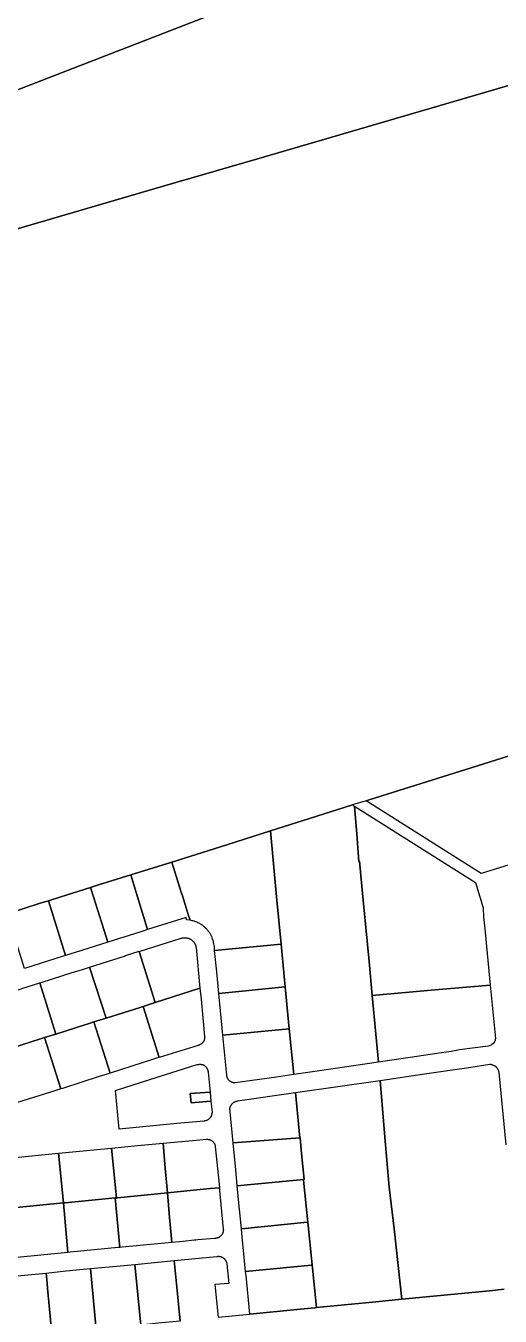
# Model space of a CAD drawing. Header units: metres. Extents: x 3 to 1005126, y 39 to 4383651.
# Drawn here: x 478114 to 478390, y 4367052 to 4367802 of the extents above; entities that cross this region are included whole.
import ezdxf

# ---------------------------------------------------------------- set-up
doc = ezdxf.new("R2010")
doc.units = ezdxf.units.M
doc.header["$MEASUREMENT"] = 0
doc.layers.add('TM_Llucmajor', color=7, linetype='Continuous')

msp = doc.modelspace()

# ---------------------------------------------------------------- linework, layer by layer
at = {"layer": 'TM_Llucmajor', "linetype": 'Continuous', "flags": 128}
for points in [[(477884.94, 4367677.64), (477872.76, 4367679.6), (477857.48, 4367681.7), (477846.58, 4367683.21), (477845.14, 4367683.43), (477846.66, 4367684.57), (477871.74, 4367703.55), (477905.2, 4367728.85), (477947.92, 4367761.17), (478051.84, 4367837.85), (478137.63, 4367899.93), (478149.19, 4367908.3), (478184.43, 4367933.8), (478185.17, 4367934.34), (478310.43, 4368025.78), (478317.72, 4368014.46), (478343.37, 4367984.24), (478377.31, 4367949.71), (478382.28, 4367944.14), (478425.69, 4367887.06), (478344.99, 4367855.81), (478289.2, 4367834.19), (478194.08, 4367797.36), (477884.94, 4367677.64)], [(478311.76, 4367351.18), (478314.19, 4367351.95), (478369.79, 4367369.38), (478415.17, 4367383.7), (478419.97, 4367367.43), (478427.27, 4367343.24), (478432.54, 4367325.63), (478427.54, 4367324.05), (478378.69, 4367308.88), (478311.76, 4367351.18)], [(478259.73, 4367295.32), (478256.17, 4367333.62), (478278.93, 4367340.79), (478303.93, 4367348.7), (478304.99, 4367348.06), (478305.39, 4367343.1), (478306.27, 4367331.99), (478307.15, 4367321.04), (478307.56, 4367315.93), (478307.94, 4367315.96), (478309.9, 4367295.32), (478313.45, 4367257.79), (478315.31, 4367238.04), (478318.98, 4367199.23), (478284.7, 4367194.22), (478269.74, 4367192.05), (478267.09, 4367218.69), (478264.68, 4367242.95), (478262.29, 4367267.87), (478259.73, 4367295.32)], [(478304.99, 4367348.06), (478375.35, 4367303.59), (478377.8, 4367295.32), (478379.7, 4367288.93), (478380.02, 4367283.56), (478380.38, 4367280.14), (478380.76, 4367276.72), (478383.92, 4367243.99), (478349.47, 4367241), (478315.31, 4367238.04), (478313.45, 4367257.79), (478309.9, 4367295.32), (478307.94, 4367315.96), (478307.56, 4367315.93), (478307.15, 4367321.04), (478306.27, 4367331.99), (478305.39, 4367343.1), (478304.99, 4367348.06)], [(478205.12, 4367295.32), (478204.09, 4367298.63), (478198.83, 4367315.38), (478230.82, 4367325.63), (478256.17, 4367333.62), (478259.73, 4367295.32), (478262.29, 4367267.87), (478223.7, 4367264.22), (478223.67, 4367264.96), (478223.61, 4367265.7), (478223.53, 4367266.44), (478223.42, 4367267.18), (478223.29, 4367267.92), (478223.13, 4367268.65), (478222.96, 4367269.38), (478222.76, 4367270.09), (478222.53, 4367270.81), (478222.29, 4367271.51), (478222.02, 4367272.2), (478221.85, 4367272.55), (478221.66, 4367272.9), (478221.47, 4367273.24), (478221.28, 4367273.59), (478221.07, 4367273.93), (478220.86, 4367274.26), (478220.64, 4367274.58), (478220.41, 4367274.91), (478220.17, 4367275.23), (478219.93, 4367275.54), (478219.69, 4367275.84), (478219.43, 4367276.15), (478219.17, 4367276.44), (478218.9, 4367276.73), (478218.62, 4367277.01), (478218.34, 4367277.29), (478218.05, 4367277.56), (478217.76, 4367277.83), (478217.46, 4367278.08), (478217.15, 4367278.33), (478216.84, 4367278.58), (478216.53, 4367278.81), (478216.2, 4367279.04), (478215.88, 4367279.26), (478215.55, 4367279.48), (478215.03, 4367279.77), (478214.49, 4367280.04), (478213.95, 4367280.29), (478213.4, 4367280.52), (478212.84, 4367280.74), (478212.28, 4367280.94), (478211.71, 4367281.13), (478211.13, 4367281.29), (478210.55, 4367281.44), (478209.97, 4367281.56), (478209.38, 4367281.67), (478208.53, 4367284.39), (478207.53, 4367287.6), (478205.12, 4367295.32)], [(478178.89, 4367295.32), (478174.97, 4367308.08), (478198.83, 4367315.38), (478204.09, 4367298.63), (478205.12, 4367295.32), (478207.53, 4367287.6), (478208.53, 4367284.39), (478209.38, 4367281.67), (478207.37, 4367282), (478207.06, 4367283.28), (478184.75, 4367276.24), (478178.89, 4367295.32)], [(478153.2, 4367295.32), (478151.45, 4367300.73), (478155.62, 4367302.04), (478174.97, 4367308.08), (478178.89, 4367295.32), (478184.75, 4367276.24), (478182.52, 4367275.56), (478180.3, 4367274.87), (478161.71, 4367268.99), (478153.2, 4367295.32)], [(478137.1, 4367261.21), (478127.09, 4367293.05), (478134.29, 4367295.32), (478151.45, 4367300.73), (478153.2, 4367295.32), (478161.71, 4367268.99), (478145.76, 4367263.95), (478137.1, 4367261.21)], [(478113.25, 4367253.69), (478103.26, 4367285.5), (478122.36, 4367291.56), (478125.73, 4367292.62), (478127.09, 4367293.05), (478137.1, 4367261.21), (478135.66, 4367260.76), (478113.25, 4367253.69)], [(478189.2, 4367233.84), (478179.88, 4367263.58), (478184.14, 4367264.92), (478204.22, 4367271.27), (478204.47, 4367271.33), (478204.71, 4367271.38), (478204.95, 4367271.43), (478205.2, 4367271.47), (478205.45, 4367271.5), (478205.7, 4367271.52), (478205.95, 4367271.54), (478206.2, 4367271.54), (478206.45, 4367271.54), (478206.69, 4367271.53), (478206.94, 4367271.51), (478207.19, 4367271.49), (478207.44, 4367271.46), (478207.69, 4367271.41), (478207.93, 4367271.36), (478208.17, 4367271.31), (478208.41, 4367271.24), (478208.65, 4367271.17), (478208.89, 4367271.09), (478209.12, 4367271), (478209.25, 4367270.95), (478209.47, 4367270.83), (478209.68, 4367270.7), (478209.89, 4367270.57), (478210.09, 4367270.43), (478210.29, 4367270.28), (478210.48, 4367270.12), (478210.67, 4367269.96), (478210.85, 4367269.8), (478211.03, 4367269.62), (478211.2, 4367269.45), (478211.37, 4367269.26), (478211.53, 4367269.08), (478211.68, 4367268.88), (478211.83, 4367268.68), (478211.97, 4367268.48), (478212.02, 4367268.4), (478212.12, 4367268.24), (478212.23, 4367268.06), (478212.32, 4367267.87), (478212.41, 4367267.69), (478212.49, 4367267.5), (478212.57, 4367267.3), (478212.64, 4367267.11), (478212.69, 4367266.91), (478212.75, 4367266.71), (478212.79, 4367266.51), (478212.83, 4367266.3), (478212.86, 4367266.1), (478212.87, 4367265.9), (478215.19, 4367242.33), (478189.2, 4367233.84)], [(478160.6, 4367224.85), (478150.9, 4367254.43), (478171.88, 4367261.05), (478171.8, 4367261.3), (478179.8, 4367263.82), (478179.88, 4367263.58), (478189.2, 4367233.84), (478182.13, 4367231.61), (478180.4, 4367231.07), (478160.6, 4367224.85)], [(478226.11, 4367239.11), (478225.01, 4367251.66), (478223.7, 4367264.22), (478262.29, 4367267.87), (478264.68, 4367242.95), (478226.11, 4367239.11)], [(478131.38, 4367215.57), (478122.06, 4367245.34), (478122.87, 4367245.59), (478135.4, 4367249.54), (478136.56, 4367249.91), (478142.8, 4367251.88), (478146.28, 4367252.97), (478150.9, 4367254.43), (478160.6, 4367224.85), (478153.51, 4367222.62), (478150.25, 4367221.59), (478148.21, 4367220.95), (478142.84, 4367219.19), (478131.38, 4367215.57)], [(478102.49, 4367206.43), (478092.99, 4367236.2), (478097.2, 4367237.52), (478099.94, 4367238.38), (478111.23, 4367241.93), (478112.28, 4367242.26), (478118.48, 4367244.21), (478122.06, 4367245.34), (478131.38, 4367215.57), (478124.81, 4367213.49), (478121.89, 4367212.57), (478102.49, 4367206.43)], [(478191.49, 4367201.99), (478182.13, 4367231.61), (478189.2, 4367233.84), (478215.19, 4367242.33), (478215.82, 4367235.87), (478217.9, 4367214.15), (478217.92, 4367213.75), (478217.91, 4367213.55), (478217.9, 4367213.36), (478217.88, 4367213.16), (478217.85, 4367212.96), (478217.82, 4367212.77), (478217.77, 4367212.58), (478217.72, 4367212.38), (478217.66, 4367212.2), (478217.59, 4367212.01), (478217.52, 4367211.83), (478217.44, 4367211.64), (478217.35, 4367211.47), (478217.15, 4367211.13), (478217.04, 4367210.96), (478216.92, 4367210.8), (478216.8, 4367210.65), (478216.67, 4367210.5), (478216.53, 4367210.35), (478216.39, 4367210.21), (478216.25, 4367210.08), (478216.1, 4367209.95), (478215.94, 4367209.83), (478215.78, 4367209.72), (478215.61, 4367209.61), (478215.27, 4367209.41), (478215.09, 4367209.32), (478214.91, 4367209.24), (478214.73, 4367209.17), (478214.35, 4367209.05), (478214.17, 4367209), (478191.49, 4367201.99)], [(478228.45, 4367214.96), (478226.11, 4367239.11), (478264.68, 4367242.95), (478267.09, 4367218.69), (478228.45, 4367214.96)], [(478318.98, 4367199.23), (478315.31, 4367238.04), (478349.47, 4367241), (478383.92, 4367243.99), (478386.92, 4367212.99), (478386.85, 4367212.43), (478386.71, 4367211.88), (478386.49, 4367211.31), (478386.2, 4367210.78), (478385.83, 4367210.27), (478385.4, 4367209.81), (478384.92, 4367209.42), (478384.39, 4367209.09), (478383.84, 4367208.83), (478383.27, 4367208.63), (478382.71, 4367208.53), (478366.05, 4367206.46), (478361.13, 4367205.42), (478352.86, 4367204.19), (478345.09, 4367203.06), (478337.33, 4367201.91), (478326.74, 4367200.37), (478318.98, 4367199.23)], [(478162.91, 4367192.86), (478153.51, 4367222.62), (478160.6, 4367224.85), (478180.4, 4367231.07), (478182.13, 4367231.61), (478191.49, 4367201.99), (478189.88, 4367201.49), (478188.08, 4367200.93), (478162.91, 4367192.86)], [(478134.23, 4367183.67), (478124.81, 4367213.49), (478131.38, 4367215.57), (478142.84, 4367219.19), (478148.21, 4367220.95), (478150.25, 4367221.59), (478153.51, 4367222.62), (478162.91, 4367192.86), (478159.78, 4367191.86), (478156.59, 4367190.84), (478135.35, 4367184.02), (478134.23, 4367183.67)], [(478269.74, 4367192.05), (478259.72, 4367190.59), (478235.61, 4367187.21), (478235.44, 4367187.21), (478235.25, 4367187.21), (478235.05, 4367187.22), (478234.86, 4367187.26), (478234.66, 4367187.29), (478234.28, 4367187.37), (478234.09, 4367187.42), (478233.91, 4367187.49), (478233.72, 4367187.55), (478233.54, 4367187.62), (478233.36, 4367187.71), (478233.19, 4367187.81), (478232.85, 4367188.01), (478232.69, 4367188.12), (478232.54, 4367188.24), (478232.24, 4367188.5), (478232.1, 4367188.62), (478231.96, 4367188.77), (478231.83, 4367188.92), (478231.71, 4367189.06), (478231.59, 4367189.22), (478231.48, 4367189.38), (478231.28, 4367189.73), (478231.19, 4367189.9), (478231.11, 4367190.08), (478231.03, 4367190.25), (478230.96, 4367190.45), (478230.9, 4367190.62), (478230.8, 4367191), (478230.77, 4367191.21), (478230.74, 4367191.39), (478230.72, 4367191.59), (478228.45, 4367214.96), (478267.09, 4367218.69), (478269.74, 4367192.05)], [(478105.39, 4367174.7), (478096.13, 4367204.42), (478102.49, 4367206.43), (478121.89, 4367212.57), (478124.81, 4367213.49), (478134.23, 4367183.67), (478131.44, 4367182.81), (478105.39, 4367174.7)], [(478221.58, 4367176.64), (478222.17, 4367170.21), (478222.18, 4367170.01), (478222.17, 4367169.81), (478222.16, 4367169.61), (478222.14, 4367169.41), (478222.11, 4367169.21), (478222.07, 4367169.01), (478222.03, 4367168.82), (478221.97, 4367168.63), (478221.91, 4367168.43), (478221.85, 4367168.24), (478221.77, 4367168.06), (478221.69, 4367167.87), (478221.6, 4367167.69), (478221.5, 4367167.52), (478221.4, 4367167.35), (478221.29, 4367167.18), (478221.17, 4367167.02), (478221.04, 4367166.86), (478220.91, 4367166.71), (478220.78, 4367166.56), (478220.64, 4367166.41), (478220.49, 4367166.28), (478220.34, 4367166.15), (478220.18, 4367166.02), (478220.02, 4367165.91), (478219.85, 4367165.79), (478219.68, 4367165.69), (478219.5, 4367165.59), (478219.32, 4367165.5), (478219.14, 4367165.42), (478218.95, 4367165.34), (478218.77, 4367165.27), (478218.57, 4367165.21), (478218.38, 4367165.16), (478218.19, 4367165.11), (478217.99, 4367165.07), (478217.79, 4367165.04), (478217.59, 4367165.02), (478201.71, 4367163.49), (478168.15, 4367160.23), (478166.06, 4367182.79), (478190.86, 4367190.63), (478213.54, 4367197.79), (478213.76, 4367197.83), (478213.99, 4367197.88), (478214.21, 4367197.91), (478214.43, 4367197.95), (478214.66, 4367197.96), (478214.89, 4367197.98), (478215.11, 4367197.98), (478215.34, 4367197.98), (478215.57, 4367197.98), (478215.79, 4367197.96), (478216.02, 4367197.94), (478216.16, 4367197.93), (478216.31, 4367197.91), (478216.45, 4367197.89), (478216.6, 4367197.87), (478216.74, 4367197.83), (478216.88, 4367197.79), (478217.02, 4367197.74), (478217.15, 4367197.67), (478217.29, 4367197.61), (478217.41, 4367197.54), (478217.54, 4367197.46), (478217.66, 4367197.37), (478217.87, 4367197.21), (478218.03, 4367197.09), (478218.17, 4367196.96), (478218.32, 4367196.82), (478218.46, 4367196.68), (478218.59, 4367196.54), (478218.71, 4367196.39), (478218.83, 4367196.24), (478218.95, 4367196.07), (478219.06, 4367195.91), (478219.16, 4367195.75), (478219.25, 4367195.57), (478219.34, 4367195.39), (478219.38, 4367195.29), (478219.47, 4367195.12), (478219.55, 4367194.95), (478219.62, 4367194.77), (478219.68, 4367194.58), (478219.74, 4367194.39), (478219.79, 4367194.22), (478219.83, 4367194.03), (478219.87, 4367193.83), (478219.89, 4367193.64), (478219.91, 4367193.45), (478219.92, 4367193.34), (478221.15, 4367181.89), (478209.52, 4367180.94), (478209.99, 4367175.63), (478221.58, 4367176.64)], [(478273.23, 4367155.29), (478270.79, 4367181.57), (478295.37, 4367185.11), (478319.96, 4367188.66), (478321.26, 4367172.19), (478322.57, 4367155.72), (478325.24, 4367126.58), (478328.02, 4367102.4), (478332.48, 4367061.41), (478315.49, 4367059.76), (478282.83, 4367056.56), (478280.34, 4367081.38), (478277.85, 4367106.19), (478275.59, 4367128.64), (478275.37, 4367131.08), (478275.37, 4367131.09), (478275.65, 4367131.11), (478274.13, 4367146.14), (478273.32, 4367155.3), (478273.23, 4367155.29)], [(478221.58, 4367176.64), (478209.99, 4367175.63), (478209.52, 4367180.94), (478221.15, 4367181.89), (478221.58, 4367176.64)], [(478234.46, 4367152.27), (478232.56, 4367172.21), (478232.59, 4367172.42), (478232.63, 4367172.62), (478232.68, 4367172.81), (478232.73, 4367173.01), (478232.79, 4367173.21), (478232.86, 4367173.4), (478232.94, 4367173.59), (478233.02, 4367173.77), (478233.11, 4367173.95), (478233.21, 4367174.13), (478233.32, 4367174.31), (478233.43, 4367174.48), (478233.55, 4367174.65), (478233.67, 4367174.81), (478233.81, 4367174.95), (478233.94, 4367175.11), (478234.09, 4367175.25), (478234.23, 4367175.39), (478234.39, 4367175.52), (478234.55, 4367175.66), (478234.71, 4367175.78), (478234.88, 4367175.89), (478235.05, 4367176), (478235.23, 4367176.11), (478235.41, 4367176.2), (478235.59, 4367176.29), (478235.78, 4367176.37), (478235.97, 4367176.43), (478236.17, 4367176.5), (478236.36, 4367176.55), (478236.56, 4367176.61), (478236.76, 4367176.64), (478236.96, 4367176.67), (478270.79, 4367181.57), (478273.23, 4367155.29), (478234.47, 4367152.28), (478234.46, 4367152.27)], [(478135.85, 4367117.43), (478132.92, 4367146.33), (478151.37, 4367148.14), (478157.6, 4367148.73), (478163.83, 4367149.31), (478166.57, 4367120.37), (478165.88, 4367120.3), (478136.87, 4367117.53), (478135.85, 4367117.43)], [(478166.57, 4367120.37), (478163.83, 4367149.31), (478178.78, 4367150.72), (478193.73, 4367152.13), (478193.84, 4367152.14), (478195, 4367137.71), (478196.27, 4367123.28), (478167.16, 4367120.43), (478166.57, 4367120.37)], [(478196.27, 4367123.28), (478195, 4367137.71), (478193.84, 4367152.14), (478215, 4367154.13), (478218.77, 4367154.39), (478218.97, 4367154.41), (478219.56, 4367154.41), (478219.75, 4367154.39), (478219.95, 4367154.37), (478220.14, 4367154.34), (478220.34, 4367154.3), (478220.72, 4367154.2), (478220.9, 4367154.14), (478221.09, 4367154.07), (478221.45, 4367153.91), (478221.62, 4367153.82), (478221.79, 4367153.72), (478221.96, 4367153.61), (478222.12, 4367153.5), (478222.28, 4367153.38), (478222.43, 4367153.26), (478222.58, 4367153.13), (478222.86, 4367152.85), (478222.99, 4367152.7), (478223.11, 4367152.55), (478223.23, 4367152.39), (478223.34, 4367152.23), (478223.45, 4367152.06), (478223.54, 4367151.89), (478223.63, 4367151.71), (478223.72, 4367151.54), (478223.79, 4367151.35), (478223.86, 4367151.17), (478223.98, 4367150.79), (478224.06, 4367150.41), (478224.09, 4367150.22), (478226.24, 4367128.37), (478226.46, 4367126.28), (478223.76, 4367125.99), (478221.08, 4367125.73), (478211.36, 4367124.77), (478196.27, 4367123.28)], [(478234.47, 4367152.28), (478273.23, 4367155.29), (478273.32, 4367155.3), (478274.13, 4367146.14), (478275.65, 4367131.11), (478275.37, 4367131.09), (478236.86, 4367127.42), (478235.93, 4367136.89), (478234.47, 4367152.16), (478234.46, 4367152.27), (478234.47, 4367152.28)], [(478106.43, 4367114.61), (478105.16, 4367128.63), (478104.89, 4367131.67), (478103.83, 4367143.47), (478132.92, 4367146.33), (478135.85, 4367117.43), (478106.43, 4367114.61)], [(478275.37, 4367131.08), (478275.59, 4367128.64), (478277.85, 4367106.19), (478277.57, 4367106.16), (478239.31, 4367102.37), (478237.07, 4367125.23), (478236.86, 4367127.41), (478236.86, 4367127.42), (478275.37, 4367131.09), (478275.37, 4367131.08)], [(478138.41, 4367088.66), (478135.85, 4367117.43), (478136.87, 4367117.53), (478165.88, 4367120.3), (478168.64, 4367091.55), (478167.57, 4367091.45), (478139.69, 4367088.78), (478138.41, 4367088.66)], [(478168.64, 4367091.55), (478165.88, 4367120.3), (478166.57, 4367120.37), (478167.16, 4367120.43), (478196.27, 4367123.28), (478197.53, 4367108.87), (478198.8, 4367094.45), (478169.97, 4367091.68), (478168.64, 4367091.55)], [(478198.8, 4367094.45), (478197.53, 4367108.87), (478196.27, 4367123.28), (478211.36, 4367124.77), (478221.08, 4367125.73), (478223.76, 4367125.99), (478226.46, 4367126.28), (478226.59, 4367124.72), (478228.73, 4367102.15), (478228.75, 4367101.95), (478228.76, 4367101.74), (478228.76, 4367101.54), (478228.75, 4367101.34), (478228.73, 4367101.15), (478228.71, 4367100.95), (478228.67, 4367100.76), (478228.63, 4367100.57), (478228.58, 4367100.38), (478228.53, 4367100.19), (478228.46, 4367100), (478228.39, 4367099.82), (478228.31, 4367099.64), (478228.23, 4367099.46), (478228.13, 4367099.29), (478228.03, 4367099.12), (478227.93, 4367098.95), (478227.81, 4367098.79), (478227.69, 4367098.64), (478227.57, 4367098.49), (478227.43, 4367098.34), (478227.29, 4367098.2), (478227.15, 4367098.07), (478227, 4367097.94), (478226.85, 4367097.82), (478226.69, 4367097.7), (478226.53, 4367097.59), (478226.36, 4367097.49), (478226.19, 4367097.4), (478226.01, 4367097.31), (478225.83, 4367097.23), (478225.65, 4367097.15), (478225.46, 4367097.09), (478225.28, 4367097.03), (478225.09, 4367096.98), (478224.89, 4367096.93), (478224.7, 4367096.9), (478224.51, 4367096.87), (478224.31, 4367096.85), (478224.11, 4367096.84), (478223.92, 4367096.83), (478223.72, 4367096.84), (478213.87, 4367095.89), (478212.85, 4367095.8), (478211.83, 4367095.7), (478205.32, 4367095.07), (478198.8, 4367094.45)], [(478107.73, 4367085.64), (478104.77, 4367114.45), (478106, 4367114.57), (478106.43, 4367114.61), (478135.85, 4367117.43), (478138.41, 4367088.66), (478136.35, 4367088.46), (478108.83, 4367085.75), (478107.73, 4367085.64)], [(478239.31, 4367102.37), (478277.57, 4367106.16), (478277.85, 4367106.19), (478280.34, 4367081.38), (478279.77, 4367081.32), (478241.72, 4367077.56), (478239.56, 4367099.78), (478239.31, 4367102.37)], [(478151.54, 4367079.25), (478168.71, 4367080.91), (478177.24, 4367081.73), (478180.83, 4367046.46), (478163.14, 4367044.69), (478154.83, 4367043.85), (478151.54, 4367079.25)], [(478180.83, 4367046.46), (478177.24, 4367081.73), (478200.2, 4367083.95), (478201.87, 4367066.56), (478203.57, 4367048.73), (478190.95, 4367047.49), (478180.83, 4367046.46)], [(478100.93, 4367074.26), (478115.19, 4367075.56), (478125.78, 4367076.64), (478126.32, 4367070.74), (478126.59, 4367067.86), (478129.03, 4367041.26), (478129.07, 4367040.86), (478114.62, 4367039.5), (478109.26, 4367038.99), (478104.18, 4367038.49), (478103.51, 4367045.91), (478103.48, 4367046.19), (478103.35, 4367047.62), (478100.93, 4367074.26)], [(478125.78, 4367076.64), (478137.22, 4367077.86), (478151.54, 4367079.25), (478154.83, 4367043.85), (478140.3, 4367042.39), (478129.03, 4367041.26), (478126.59, 4367067.86), (478126.32, 4367070.74), (478125.78, 4367076.64)], [(478241.72, 4367077.56), (478279.77, 4367081.32), (478280.34, 4367081.38), (478282.83, 4367056.56), (478281.96, 4367056.47), (478271.45, 4367055.44), (478244.15, 4367052.75), (478241.95, 4367075.24), (478241.72, 4367077.56)]]:
    msp.add_lwpolyline(points, close=True, dxfattribs=at)
for points in [[(478487.89, 4367813.02), (478501.27, 4367797.91), (478435.01, 4367778.6), (478247.98, 4367724.09), (478193.7, 4367708.28), (478096.82, 4367680.04), (478096.76, 4367680.74), (478077.22, 4367676.63), (478070.4, 4367675.31), (478053.44, 4367672.02), (478045.21, 4367670.52), (478018.03, 4367667.4), (478015.13, 4367667.43), (478015.13, 4367667.43), (477989.89, 4367667.66), (477961.59, 4367669.7), (477932.51, 4367671.51), (477901.25, 4367674.78), (477891.35, 4367676.61), (477884.94, 4367677.64), (478194.08, 4367797.36), (478289.2, 4367834.19)], [(478096.82, 4367680.04), (478193.7, 4367708.28), (478247.98, 4367724.09), (478435.01, 4367778.6)], [(478415.17, 4367383.7), (478369.79, 4367369.38), (478314.19, 4367351.95), (478311.76, 4367351.18), (478303.93, 4367348.7), (478278.93, 4367340.79), (478256.17, 4367333.62), (478230.82, 4367325.63), (478198.83, 4367315.38), (478174.97, 4367308.08), (478155.62, 4367302.04), (478151.45, 4367300.73), (478134.29, 4367295.32), (478127.09, 4367293.05), (478125.73, 4367292.62), (478122.36, 4367291.56), (478103.26, 4367285.5)], [(478391.92, 4367067.21), (478383.47, 4367066.38), (478332.48, 4367061.41), (478328.02, 4367102.4), (478325.24, 4367126.58), (478322.57, 4367155.72), (478321.26, 4367172.19), (478319.96, 4367188.66), (478319.96, 4367188.66), (478345.69, 4367192.37), (478371.41, 4367196.07), (478383.63, 4367198.01), (478383.86, 4367198.04), (478384.15, 4367198.02), (478384.39, 4367197.98), (478384.52, 4367197.95), (478384.65, 4367197.9), (478384.86, 4367197.83), (478384.99, 4367197.77), (478385.15, 4367197.71), (478385.32, 4367197.64), (478385.48, 4367197.58), (478385.67, 4367197.5), (478385.86, 4367197.42), (478386.04, 4367197.33), (478386.22, 4367197.23), (478386.4, 4367197.14), (478386.57, 4367197.03), (478386.74, 4367196.93), (478386.9, 4367196.81), (478387.06, 4367196.68), (478387.21, 4367196.56), (478387.36, 4367196.43), (478387.5, 4367196.29), (478387.63, 4367196.14), (478387.77, 4367195.99), (478387.89, 4367195.83), (478388.01, 4367195.67), (478388.12, 4367195.51), (478388.22, 4367195.33), (478388.32, 4367195.16), (478388.41, 4367194.98), (478388.49, 4367194.8), (478388.57, 4367194.62), (478388.64, 4367194.43), (478388.7, 4367194.24), (478388.75, 4367194.05), (478388.8, 4367193.86), (478388.83, 4367193.67), (478388.86, 4367193.47), (478388.89, 4367193.23), (478392.89, 4367151.15)], [(478203.57, 4367048.73), (478201.87, 4367066.56), (478200.2, 4367083.95), (478200.2, 4367083.95), (478224.88, 4367086.3), (478225.07, 4367086.34), (478225.27, 4367086.37), (478225.47, 4367086.39), (478225.66, 4367086.4), (478225.86, 4367086.4), (478226.06, 4367086.39), (478226.26, 4367086.38), (478226.45, 4367086.36), (478226.65, 4367086.33), (478226.85, 4367086.3), (478227.04, 4367086.25), (478227.23, 4367086.2), (478227.42, 4367086.14), (478227.61, 4367086.07), (478227.79, 4367086), (478227.97, 4367085.91), (478228.15, 4367085.83), (478228.32, 4367085.73), (478228.49, 4367085.63), (478228.65, 4367085.52), (478228.81, 4367085.4), (478228.97, 4367085.28), (478229.12, 4367085.15), (478229.27, 4367085.01), (478229.4, 4367084.87), (478229.54, 4367084.72), (478229.67, 4367084.57), (478229.79, 4367084.42), (478229.9, 4367084.25), (478230.01, 4367084.09), (478230.11, 4367083.92), (478230.21, 4367083.74), (478230.29, 4367083.57), (478230.38, 4367083.4), (478230.48, 4367083.21), (478230.56, 4367083.03), (478230.62, 4367082.84), (478230.73, 4367082.46), (478230.8, 4367082.14), (478230.83, 4367081.92), (478230.84, 4367081.76), (478231.89, 4367070.67), (478223.86, 4367069.92), (478225.76, 4367050.93)], [(478225.76, 4367050.93), (478244.15, 4367052.75), (478271.45, 4367055.44), (478281.96, 4367056.47), (478282.83, 4367056.56), (478315.49, 4367059.76), (478332.48, 4367061.41), (478383.47, 4367066.38), (478391.92, 4367067.21)]]:
    msp.add_lwpolyline(points, dxfattribs=at)

doc.saveas('drawing.dxf')
